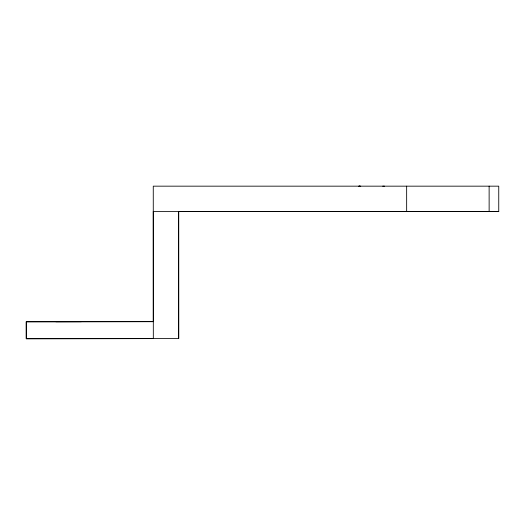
<?xml version="1.0" encoding="UTF-8"?>
<svg xmlns="http://www.w3.org/2000/svg" width="525" height="525" viewBox="0 0 525 525"><rect width="100%" height="100%" fill="white"/><g stroke="black" fill="none" stroke-linecap="round" stroke-linejoin="round"><path stroke-width="0.79" d="M153.261 211.614L498.75 211.568L498.75 186.165L153.267 186.165L153.32 338.605L26.302 338.842L26.276 321.884L153.287 321.648L153.267 211.588M221.012 211.588L178.671 211.568L178.671 338.586L26.25 338.586L26.25 321.648L153.267 321.648M384.438 186.165L382.732 186.165M55.886 321.753L81.29 321.707M359.034 186.172L360.734 186.165M498.75 211.568L178.671 211.575L178.723 338.599M489.129 186.158L489.136 211.562M406.652 186.172L406.658 211.568M359.467 186.165L359.034 186.165L359.467 186.165M359.467 211.568L359.034 211.568L359.467 211.568M384.438 211.568L384.005 211.568L384.438 211.568"/></g></svg>
